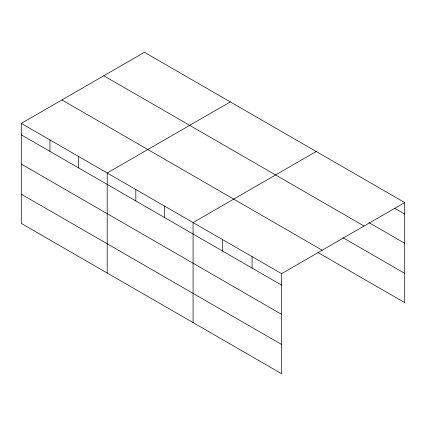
<?xml version="1.0" encoding="UTF-8"?>
<svg xmlns="http://www.w3.org/2000/svg" width="426" height="426" viewBox="0 0 426 426"><rect width="100%" height="100%" fill="white"/><g stroke="black" fill="none" stroke-linecap="round" stroke-linejoin="round"><path stroke-width="0.64" d="M281.575 314.34L281.575 273.662L21.3 123.396L21.3 223.421L281.575 373.693L281.575 314.34L21.3 164.074M317.908 252.496L404.7 302.604L404.7 202.579L144.425 52.307L21.3 123.396M230.317 101.899L107.192 172.983L107.192 273.013M316.209 151.486L193.079 222.574L193.079 322.599M281.575 273.662L404.7 202.579M394.487 208.128L404.7 214.022M368.964 222.622L404.7 243.257M103.795 75.769L364.07 226.036M342.866 237.676L404.7 273.375M61.93 99.94L322.205 250.206M21.3 134.84L281.575 285.111M21.3 194.192L281.575 344.458M252.075 256.633L252.075 268.076M222.58 239.604L222.58 251.047M164.452 206.04L164.452 217.489M135.819 189.511L135.819 200.96M78.56 156.454L78.56 167.903M49.933 139.925L49.933 151.368"/></g></svg>
